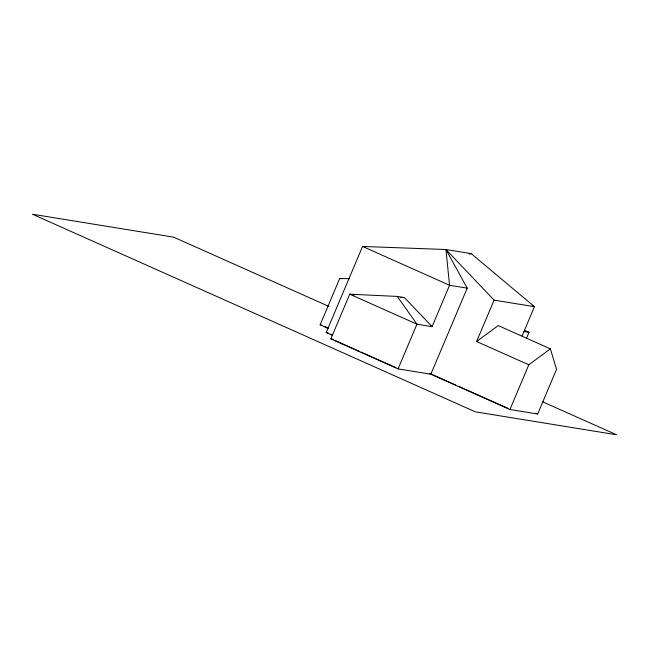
<?xml version="1.0" encoding="UTF-8"?>
<svg xmlns="http://www.w3.org/2000/svg" width="649" height="649" viewBox="0 0 649 649"><rect width="100%" height="100%" fill="white"/><g stroke="black" fill="none" stroke-linecap="round" stroke-linejoin="round"><path stroke-width="0.97" d="M328.345 328.475L320.135 324.808L339.719 278.462L349.689 278.689M332.499 335.33L326.204 332.523L362.572 246.45L445.928 249.516L471.15 253.613L534.452 306.685L522.023 336.109M445.928 249.516L467.215 288.132L430.855 374.205L398.064 368.883L330.844 338.892L349.73 294.192L397.302 296.423L404.416 297.575L432.08 326.65L449.562 285.26L445.928 249.516L494.1 300.13L534.452 306.685L532.878 305.979M398.064 368.883L416.95 324.184L397.302 296.423M429.273 373.5L509.936 409.495L537.68 414.005L556.558 369.305L550.376 348.846L528.813 364.803L476.617 341.512L494.1 300.13M526.29 338.77L529.008 332.329L524.408 330.276M509.936 409.495L528.813 364.803M476.617 341.512L498.181 325.555L550.376 348.846M469.195 254.092L471.15 253.613L469.13 253.605M400.457 297.485L403.427 297.558M365.509 246.928L362.572 246.45L449.562 285.26L467.215 288.132M339.719 278.462L341.658 278.77M354.451 294.962L349.73 294.192L416.95 324.184L432.08 326.65L430.498 325.944M523.97 331.509L529.008 332.329M320.135 324.808L321.815 325.084M326.204 332.523L328.167 332.848M330.844 338.892L333.683 339.354M329.011 306.474L173.681 237.169L32.45 214.227L475.319 411.831L616.55 434.773L542.588 401.772M535.847 413.186L537.68 414.005M324.305 326.382L327.956 328.013M429.792 373.451L455.59 384.962M458.754 386.374L464.303 388.848M466.152 389.676L507.786 408.245M330.382 334.105L332.174 334.9M335.022 340.465L359.538 351.401M361.112 352.107L395.914 367.634"/></g></svg>
